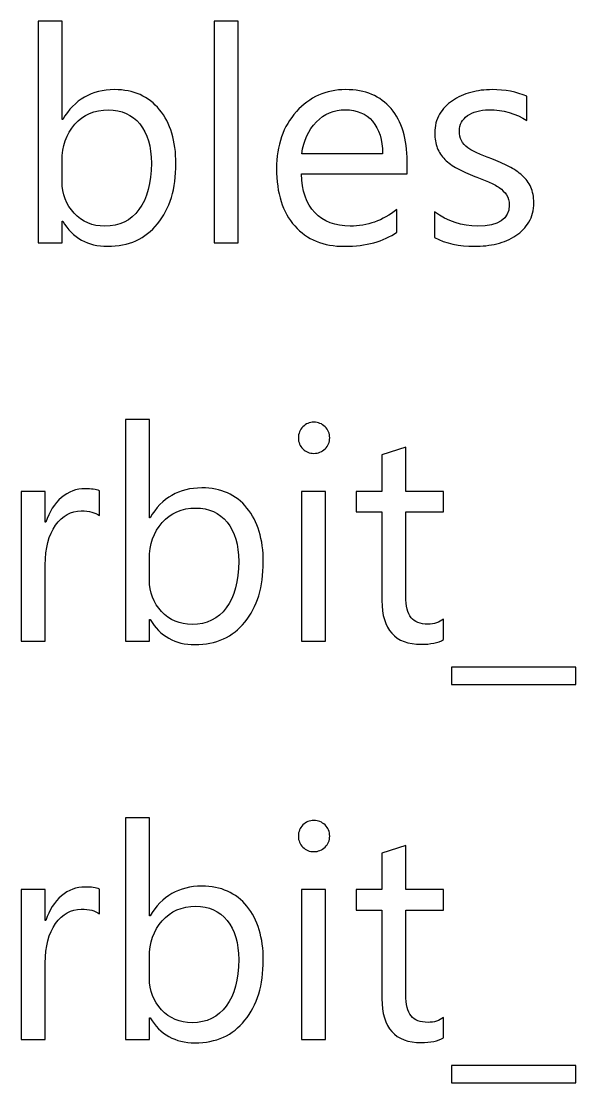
# Model space of a CAD drawing. Header units: centimetres. Extents: x -70 to 51, y -60 to 73.
# Drawn here: x 26.25 to 30.95, y -40.96 to -31.96 of the extents above; entities that cross this region are included whole.
import ezdxf

# ---------------------------------------------------------------- set-up
doc = ezdxf.new("R2010")
doc.units = ezdxf.units.CM
doc.header["$MEASUREMENT"] = 0
doc.layers.add('Layer 1', color=7, linetype='Continuous')

msp = doc.modelspace()

# ---------------------------------------------------------------- linework, layer by layer
at = {"layer": 'Layer 1'}
for points, knots in [([(26.59739, -33.65383), (26.59739, -33.65383), (26.59231, -33.65383), (26.59231, -33.65383), (26.59231, -33.65383), (26.59231, -33.65383), (26.59231, -33.83756), (26.59231, -33.83756), (26.59231, -33.83756), (26.59231, -33.83756), (26.38869, -33.83756), (26.38869, -33.83756), (26.38869, -33.83756), (26.38869, -33.83756), (26.38869, -31.95754), (26.38869, -31.95754), (26.38869, -31.95754), (26.38869, -31.95754), (26.59231, -31.95754), (26.59231, -31.95754), (26.59231, -31.95754), (26.59231, -31.95754), (26.59231, -32.79066), (26.59231, -32.79066), (26.59231, -32.79066), (26.59231, -32.79066), (26.59739, -32.79066), (26.59739, -32.79066), (26.59739, -32.79066), (26.6973, -32.62217), (26.84377, -32.53793), (27.03639, -32.53793), (27.03639, -32.53793), (27.19895, -32.53793), (27.3268, -32.59465), (27.41866, -32.70853), (27.41866, -32.70853), (27.51095, -32.82198), (27.55709, -32.97438), (27.55709, -33.16531), (27.55709, -33.16531), (27.55709, -33.37782), (27.50544, -33.548), (27.40215, -33.67585), (27.40215, -33.67585), (27.29886, -33.80327), (27.15746, -33.86719), (26.97797, -33.86719), (26.97797, -33.86719), (26.80991, -33.86719), (26.68333, -33.79607), (26.59739, -33.65383)], [0, 0, 0, 0, 0.0714286, 0.0714286, 0.0714286, 0.0714286, 0.1428571, 0.1428571, 0.1428571, 0.1428571, 0.2142857, 0.2142857, 0.2142857, 0.2142857, 0.2857143, 0.2857143, 0.2857143, 0.2857143, 0.3571429, 0.3571429, 0.3571429, 0.3571429, 0.4285714, 0.4285714, 0.4285714, 0.4285714, 0.5, 0.5, 0.5, 0.5, 0.5714286, 0.5714286, 0.5714286, 0.5714286, 0.6428571, 0.6428571, 0.6428571, 0.6428571, 0.7142857, 0.7142857, 0.7142857, 0.7142857, 0.7857143, 0.7857143, 0.7857143, 0.7857143, 0.8571429, 0.8571429, 0.8571429, 0.8571429, 1, 1, 1, 1]), ([(28.08541, -33.83756), (28.08541, -33.83756), (27.88179, -33.83756), (27.88179, -33.83756), (27.88179, -33.83756), (27.88179, -33.83756), (27.88179, -31.95754), (27.88179, -31.95754), (27.88179, -31.95754), (27.88179, -31.95754), (28.08541, -31.95754), (28.08541, -31.95754), (28.08541, -31.95754), (28.08541, -31.95754), (28.08541, -33.83756), (28.08541, -33.83756)], [0, 0, 0, 0, 0.2, 0.2, 0.2, 0.2, 0.4, 0.4, 0.4, 0.4, 0.6, 0.6, 0.6, 0.6, 1, 1, 1, 1]), ([(29.51755, -33.25336), (29.51755, -33.25336), (28.62093, -33.25336), (28.62093, -33.25336), (28.62093, -33.25336), (28.62431, -33.39475), (28.66241, -33.50397), (28.73523, -33.58102), (28.73523, -33.58102), (28.80804, -33.65764), (28.90795, -33.69617), (29.03537, -33.69617), (29.03537, -33.69617), (29.17846, -33.69617), (29.30969, -33.64918), (29.42992, -33.55477), (29.42992, -33.55477), (29.42992, -33.55477), (29.42992, -33.7457), (29.42992, -33.7457), (29.42992, -33.7457), (29.31816, -33.82698), (29.17041, -33.86719), (28.98711, -33.86719), (28.98711, -33.86719), (28.80762, -33.86719), (28.66665, -33.80962), (28.5642, -33.69447), (28.5642, -33.69447), (28.46133, -33.5789), (28.41011, -33.41677), (28.41011, -33.20764), (28.41011, -33.20764), (28.41011, -33.00994), (28.46641, -32.84908), (28.57817, -32.72462), (28.57817, -32.72462), (28.69035, -32.60016), (28.82963, -32.53793), (28.99558, -32.53793), (28.99558, -32.53793), (29.16195, -32.53793), (29.29022, -32.59169), (29.38123, -32.69922), (29.38123, -32.69922), (29.47225, -32.80632), (29.51755, -32.95576), (29.51755, -33.14668), (29.51755, -33.14668), (29.51755, -33.14668), (29.51755, -33.25336), (29.51755, -33.25336)], [0, 0, 0, 0, 0.0714286, 0.0714286, 0.0714286, 0.0714286, 0.1428571, 0.1428571, 0.1428571, 0.1428571, 0.2142857, 0.2142857, 0.2142857, 0.2142857, 0.2857143, 0.2857143, 0.2857143, 0.2857143, 0.3571429, 0.3571429, 0.3571429, 0.3571429, 0.4285714, 0.4285714, 0.4285714, 0.4285714, 0.5, 0.5, 0.5, 0.5, 0.5714286, 0.5714286, 0.5714286, 0.5714286, 0.6428571, 0.6428571, 0.6428571, 0.6428571, 0.7142857, 0.7142857, 0.7142857, 0.7142857, 0.7857143, 0.7857143, 0.7857143, 0.7857143, 0.8571429, 0.8571429, 0.8571429, 0.8571429, 1, 1, 1, 1]), ([(29.74869, -33.79184), (29.74869, -33.79184), (29.74869, -33.5734), (29.74869, -33.5734), (29.74869, -33.5734), (29.85918, -33.6551), (29.98152, -33.69617), (30.11445, -33.69617), (30.11445, -33.69617), (30.29309, -33.69617), (30.38242, -33.63648), (30.38242, -33.51752), (30.38242, -33.51752), (30.38242, -33.48365), (30.3748, -33.45487), (30.35956, -33.43158), (30.35956, -33.43158), (30.34389, -33.40788), (30.32357, -33.38713), (30.29733, -33.36893), (30.29733, -33.36893), (30.2715, -33.35073), (30.2406, -33.33422), (30.20546, -33.31982), (30.20546, -33.31982), (30.17033, -33.30543), (30.13265, -33.29019), (30.09201, -33.27453), (30.09201, -33.27453), (30.03571, -33.25209), (29.9866, -33.22965), (29.94384, -33.20679), (29.94384, -33.20679), (29.90151, -33.18436), (29.86595, -33.15853), (29.83716, -33.13017), (29.83716, -33.13017), (29.8088, -33.10138), (29.78721, -33.06921), (29.77282, -33.0328), (29.77282, -33.0328), (29.75842, -32.9964), (29.75123, -32.95364), (29.75123, -32.90496), (29.75123, -32.90496), (29.75123, -32.84527), (29.76477, -32.79277), (29.79187, -32.74663), (29.79187, -32.74663), (29.81938, -32.70091), (29.85579, -32.66239), (29.90109, -32.63148), (29.90109, -32.63148), (29.94681, -32.60058), (29.99845, -32.57687), (30.05687, -32.56121), (30.05687, -32.56121), (30.11487, -32.54555), (30.17541, -32.53793), (30.23721, -32.53793), (30.23721, -32.53793), (30.34728, -32.53793), (30.44549, -32.55698), (30.53228, -32.59465), (30.53228, -32.59465), (30.53228, -32.59465), (30.53228, -32.80082), (30.53228, -32.80082), (30.53228, -32.80082), (30.43914, -32.73943), (30.33162, -32.70895), (30.21012, -32.70895), (30.21012, -32.70895), (30.17202, -32.70895), (30.13773, -32.71319), (30.10683, -32.72208), (30.10683, -32.72208), (30.07635, -32.73054), (30.0501, -32.74282), (30.02809, -32.75848), (30.02809, -32.75848), (30.0065, -32.77415), (29.98956, -32.7932), (29.97729, -32.81479), (29.97729, -32.81479), (29.96543, -32.8368), (29.95951, -32.86093), (29.95951, -32.8876), (29.95951, -32.8876), (29.95951, -32.92062), (29.96543, -32.94814), (29.97729, -32.97057), (29.97729, -32.97057), (29.98956, -32.99301), (30.00692, -33.01291), (30.0302, -33.03026), (30.0302, -33.03026), (30.05306, -33.04762), (30.08143, -33.06328), (30.11445, -33.07725), (30.11445, -33.07725), (30.14747, -33.09122), (30.18514, -33.10646), (30.22748, -33.12297), (30.22748, -33.12297), (30.28336, -33.14456), (30.33416, -33.16658), (30.37861, -33.18944), (30.37861, -33.18944), (30.42306, -33.2123), (30.46116, -33.2377), (30.49291, -33.26648), (30.49291, -33.26648), (30.52423, -33.29485), (30.54836, -33.32787), (30.5653, -33.36512), (30.5653, -33.36512), (30.58223, -33.40237), (30.5907, -33.4464), (30.5907, -33.49762), (30.5907, -33.49762), (30.5907, -33.5607), (30.57673, -33.61531), (30.54921, -33.66145), (30.54921, -33.66145), (30.52127, -33.7076), (30.48444, -33.74612), (30.4383, -33.7766), (30.4383, -33.7766), (30.39173, -33.8075), (30.33839, -33.82994), (30.27828, -33.84518), (30.27828, -33.84518), (30.21774, -33.86), (30.15466, -33.86719), (30.0882, -33.86719), (30.0882, -33.86719), (29.95781, -33.86719), (29.84436, -33.84222), (29.74869, -33.79184)], [0, 0, 0, 0, 0.0277778, 0.0277778, 0.0277778, 0.0277778, 0.0555556, 0.0555556, 0.0555556, 0.0555556, 0.0833333, 0.0833333, 0.0833333, 0.0833333, 0.1111111, 0.1111111, 0.1111111, 0.1111111, 0.1388889, 0.1388889, 0.1388889, 0.1388889, 0.1666667, 0.1666667, 0.1666667, 0.1666667, 0.1944444, 0.1944444, 0.1944444, 0.1944444, 0.2222222, 0.2222222, 0.2222222, 0.2222222, 0.25, 0.25, 0.25, 0.25, 0.2777778, 0.2777778, 0.2777778, 0.2777778, 0.3055556, 0.3055556, 0.3055556, 0.3055556, 0.3333333, 0.3333333, 0.3333333, 0.3333333, 0.3611111, 0.3611111, 0.3611111, 0.3611111, 0.3888889, 0.3888889, 0.3888889, 0.3888889, 0.4166667, 0.4166667, 0.4166667, 0.4166667, 0.4444444, 0.4444444, 0.4444444, 0.4444444, 0.4722222, 0.4722222, 0.4722222, 0.4722222, 0.5, 0.5, 0.5, 0.5, 0.5277778, 0.5277778, 0.5277778, 0.5277778, 0.5555556, 0.5555556, 0.5555556, 0.5555556, 0.5833333, 0.5833333, 0.5833333, 0.5833333, 0.6111111, 0.6111111, 0.6111111, 0.6111111, 0.6388889, 0.6388889, 0.6388889, 0.6388889, 0.6666667, 0.6666667, 0.6666667, 0.6666667, 0.6944444, 0.6944444, 0.6944444, 0.6944444, 0.7222222, 0.7222222, 0.7222222, 0.7222222, 0.75, 0.75, 0.75, 0.75, 0.7777778, 0.7777778, 0.7777778, 0.7777778, 0.8055556, 0.8055556, 0.8055556, 0.8055556, 0.8333333, 0.8333333, 0.8333333, 0.8333333, 0.8611111, 0.8611111, 0.8611111, 0.8611111, 0.8888889, 0.8888889, 0.8888889, 0.8888889, 0.9166667, 0.9166667, 0.9166667, 0.9166667, 0.9444444, 0.9444444, 0.9444444, 0.9444444, 1, 1, 1, 1]), ([(26.59231, -33.1416), (26.59231, -33.1416), (26.59231, -33.31898), (26.59231, -33.31898), (26.59231, -33.31898), (26.59231, -33.42396), (26.62618, -33.51329), (26.69476, -33.58652), (26.69476, -33.58652), (26.76292, -33.65976), (26.84928, -33.69617), (26.95426, -33.69617), (26.95426, -33.69617), (27.07745, -33.69617), (27.17397, -33.64918), (27.24382, -33.55477), (27.24382, -33.55477), (27.31367, -33.46037), (27.34881, -33.32956), (27.34881, -33.1615), (27.34881, -33.1615), (27.34881, -33.0201), (27.31621, -32.90961), (27.2506, -32.82918), (27.2506, -32.82918), (27.1854, -32.74917), (27.09693, -32.70895), (26.98559, -32.70895), (26.98559, -32.70895), (26.86706, -32.70895), (26.77223, -32.75002), (26.70026, -32.83214), (26.70026, -32.83214), (26.6283, -32.91469), (26.59231, -33.01756), (26.59231, -33.1416)], [0, 0, 0, 0, 0.1, 0.1, 0.1, 0.1, 0.2, 0.2, 0.2, 0.2, 0.3, 0.3, 0.3, 0.3, 0.4, 0.4, 0.4, 0.4, 0.5, 0.5, 0.5, 0.5, 0.6, 0.6, 0.6, 0.6, 0.7, 0.7, 0.7, 0.7, 0.8, 0.8, 0.8, 0.8, 1, 1, 1, 1]), ([(29.30927, -33.08106), (29.30842, -32.9638), (29.28006, -32.87236), (29.2246, -32.80674), (29.2246, -32.80674), (29.16872, -32.74155), (29.09125, -32.70895), (28.99177, -32.70895), (28.99177, -32.70895), (28.89609, -32.70895), (28.81439, -32.74324), (28.7475, -32.81182), (28.7475, -32.81182), (28.68062, -32.8804), (28.63913, -32.97015), (28.62347, -33.08106), (28.62347, -33.08106), (28.62347, -33.08106), (29.30927, -33.08106), (29.30927, -33.08106)], [0, 0, 0, 0, 0.1666667, 0.1666667, 0.1666667, 0.1666667, 0.3333333, 0.3333333, 0.3333333, 0.3333333, 0.5, 0.5, 0.5, 0.5, 0.6666667, 0.6666667, 0.6666667, 0.6666667, 1, 1, 1, 1]), ([(27.3378, -37.03245), (27.3378, -37.03245), (27.33272, -37.03245), (27.33272, -37.03245), (27.33272, -37.03245), (27.33272, -37.03245), (27.33272, -37.21618), (27.33272, -37.21618), (27.33272, -37.21618), (27.33272, -37.21618), (27.1291, -37.21618), (27.1291, -37.21618), (27.1291, -37.21618), (27.1291, -37.21618), (27.1291, -35.33616), (27.1291, -35.33616), (27.1291, -35.33616), (27.1291, -35.33616), (27.33272, -35.33616), (27.33272, -35.33616), (27.33272, -35.33616), (27.33272, -35.33616), (27.33272, -36.16928), (27.33272, -36.16928), (27.33272, -36.16928), (27.33272, -36.16928), (27.3378, -36.16928), (27.3378, -36.16928), (27.3378, -36.16928), (27.43771, -36.00079), (27.58418, -35.91655), (27.7768, -35.91655), (27.7768, -35.91655), (27.93936, -35.91655), (28.06721, -35.97327), (28.15907, -36.08715), (28.15907, -36.08715), (28.25136, -36.2006), (28.2975, -36.353), (28.2975, -36.54393), (28.2975, -36.54393), (28.2975, -36.75644), (28.24585, -36.92662), (28.14256, -37.05447), (28.14256, -37.05447), (28.03927, -37.18189), (27.89787, -37.24581), (27.71838, -37.24581), (27.71838, -37.24581), (27.55032, -37.24581), (27.42374, -37.17469), (27.3378, -37.03245)], [0, 0, 0, 0, 0.0714286, 0.0714286, 0.0714286, 0.0714286, 0.1428571, 0.1428571, 0.1428571, 0.1428571, 0.2142857, 0.2142857, 0.2142857, 0.2142857, 0.2857143, 0.2857143, 0.2857143, 0.2857143, 0.3571429, 0.3571429, 0.3571429, 0.3571429, 0.4285714, 0.4285714, 0.4285714, 0.4285714, 0.5, 0.5, 0.5, 0.5, 0.5714286, 0.5714286, 0.5714286, 0.5714286, 0.6428571, 0.6428571, 0.6428571, 0.6428571, 0.7142857, 0.7142857, 0.7142857, 0.7142857, 0.7857143, 0.7857143, 0.7857143, 0.7857143, 0.8571429, 0.8571429, 0.8571429, 0.8571429, 1, 1, 1, 1]), ([(28.72634, -35.6236), (28.69036, -35.6236), (28.65903, -35.61132), (28.63363, -35.58635), (28.63363, -35.58635), (28.60781, -35.56179), (28.59511, -35.53047), (28.59511, -35.49237), (28.59511, -35.49237), (28.59511, -35.45427), (28.60781, -35.42252), (28.63363, -35.39754), (28.63363, -35.39754), (28.65903, -35.37214), (28.69036, -35.35944), (28.72634, -35.35944), (28.72634, -35.35944), (28.76359, -35.35944), (28.79534, -35.37214), (28.82159, -35.39754), (28.82159, -35.39754), (28.84741, -35.42252), (28.86054, -35.45427), (28.86054, -35.49237), (28.86054, -35.49237), (28.86054, -35.52877), (28.84741, -35.55968), (28.82159, -35.58508), (28.82159, -35.58508), (28.79534, -35.6109), (28.76359, -35.6236), (28.72634, -35.6236)], [0, 0, 0, 0, 0.1111111, 0.1111111, 0.1111111, 0.1111111, 0.2222222, 0.2222222, 0.2222222, 0.2222222, 0.3333333, 0.3333333, 0.3333333, 0.3333333, 0.4444444, 0.4444444, 0.4444444, 0.4444444, 0.5555556, 0.5555556, 0.5555556, 0.5555556, 0.6666667, 0.6666667, 0.6666667, 0.6666667, 0.7777778, 0.7777778, 0.7777778, 0.7777778, 1, 1, 1, 1]), ([(29.82658, -37.2039), (29.77874, -37.23015), (29.71524, -37.24327), (29.63693, -37.24327), (29.63693, -37.24327), (29.41425, -37.24327), (29.30334, -37.11924), (29.30334, -36.87116), (29.30334, -36.87116), (29.30334, -36.87116), (29.30334, -36.11975), (29.30334, -36.11975), (29.30334, -36.11975), (29.30334, -36.11975), (29.0849, -36.11975), (29.0849, -36.11975), (29.0849, -36.11975), (29.0849, -36.11975), (29.0849, -35.94618), (29.0849, -35.94618), (29.0849, -35.94618), (29.0849, -35.94618), (29.30334, -35.94618), (29.30334, -35.94618), (29.30334, -35.94618), (29.30334, -35.94618), (29.30334, -35.6363), (29.30334, -35.6363), (29.30334, -35.6363), (29.30334, -35.6363), (29.50654, -35.57026), (29.50654, -35.57026), (29.50654, -35.57026), (29.50654, -35.57026), (29.50654, -35.94618), (29.50654, -35.94618), (29.50654, -35.94618), (29.50654, -35.94618), (29.82658, -35.94618), (29.82658, -35.94618), (29.82658, -35.94618), (29.82658, -35.94618), (29.82658, -36.11975), (29.82658, -36.11975), (29.82658, -36.11975), (29.82658, -36.11975), (29.50654, -36.11975), (29.50654, -36.11975), (29.50654, -36.11975), (29.50654, -36.11975), (29.50654, -36.8356), (29.50654, -36.8356), (29.50654, -36.8356), (29.50654, -36.92069), (29.52093, -36.98123), (29.55014, -37.01764), (29.55014, -37.01764), (29.57893, -37.05404), (29.62677, -37.07225), (29.69408, -37.07225), (29.69408, -37.07225), (29.7453, -37.07225), (29.78933, -37.05828), (29.82658, -37.02991), (29.82658, -37.02991), (29.82658, -37.02991), (29.82658, -37.2039), (29.82658, -37.2039)], [0, 0, 0, 0, 0.0555556, 0.0555556, 0.0555556, 0.0555556, 0.1111111, 0.1111111, 0.1111111, 0.1111111, 0.1666667, 0.1666667, 0.1666667, 0.1666667, 0.2222222, 0.2222222, 0.2222222, 0.2222222, 0.2777778, 0.2777778, 0.2777778, 0.2777778, 0.3333333, 0.3333333, 0.3333333, 0.3333333, 0.3888889, 0.3888889, 0.3888889, 0.3888889, 0.4444444, 0.4444444, 0.4444444, 0.4444444, 0.5, 0.5, 0.5, 0.5, 0.5555556, 0.5555556, 0.5555556, 0.5555556, 0.6111111, 0.6111111, 0.6111111, 0.6111111, 0.6666667, 0.6666667, 0.6666667, 0.6666667, 0.7222222, 0.7222222, 0.7222222, 0.7222222, 0.7777778, 0.7777778, 0.7777778, 0.7777778, 0.8333333, 0.8333333, 0.8333333, 0.8333333, 0.8888889, 0.8888889, 0.8888889, 0.8888889, 1, 1, 1, 1]), ([(26.90855, -36.15192), (26.87299, -36.12483), (26.82176, -36.11128), (26.75488, -36.11128), (26.75488, -36.11128), (26.66767, -36.11128), (26.59528, -36.15192), (26.53686, -36.23405), (26.53686, -36.23405), (26.47886, -36.31575), (26.44965, -36.42751), (26.44965, -36.5689), (26.44965, -36.5689), (26.44965, -36.5689), (26.44965, -37.21618), (26.44965, -37.21618), (26.44965, -37.21618), (26.44965, -37.21618), (26.24603, -37.21618), (26.24603, -37.21618), (26.24603, -37.21618), (26.24603, -37.21618), (26.24603, -35.94618), (26.24603, -35.94618), (26.24603, -35.94618), (26.24603, -35.94618), (26.44965, -35.94618), (26.44965, -35.94618), (26.44965, -35.94618), (26.44965, -35.94618), (26.44965, -36.2078), (26.44965, -36.2078), (26.44965, -36.2078), (26.44965, -36.2078), (26.45473, -36.2078), (26.45473, -36.2078), (26.45473, -36.2078), (26.48352, -36.11848), (26.52755, -36.04905), (26.58724, -35.99867), (26.58724, -35.99867), (26.64693, -35.94872), (26.71339, -35.92374), (26.78705, -35.92374), (26.78705, -35.92374), (26.83997, -35.92374), (26.88018, -35.92967), (26.90855, -35.9411), (26.90855, -35.9411), (26.90855, -35.9411), (26.90855, -36.15192), (26.90855, -36.15192)], [0, 0, 0, 0, 0.0714286, 0.0714286, 0.0714286, 0.0714286, 0.1428571, 0.1428571, 0.1428571, 0.1428571, 0.2142857, 0.2142857, 0.2142857, 0.2142857, 0.2857143, 0.2857143, 0.2857143, 0.2857143, 0.3571429, 0.3571429, 0.3571429, 0.3571429, 0.4285714, 0.4285714, 0.4285714, 0.4285714, 0.5, 0.5, 0.5, 0.5, 0.5714286, 0.5714286, 0.5714286, 0.5714286, 0.6428571, 0.6428571, 0.6428571, 0.6428571, 0.7142857, 0.7142857, 0.7142857, 0.7142857, 0.7857143, 0.7857143, 0.7857143, 0.7857143, 0.8571429, 0.8571429, 0.8571429, 0.8571429, 1, 1, 1, 1]), ([(28.82582, -37.21618), (28.82582, -37.21618), (28.6222, -37.21618), (28.6222, -37.21618), (28.6222, -37.21618), (28.6222, -37.21618), (28.6222, -35.94618), (28.6222, -35.94618), (28.6222, -35.94618), (28.6222, -35.94618), (28.82582, -35.94618), (28.82582, -35.94618), (28.82582, -35.94618), (28.82582, -35.94618), (28.82582, -37.21618), (28.82582, -37.21618)], [0, 0, 0, 0, 0.2, 0.2, 0.2, 0.2, 0.4, 0.4, 0.4, 0.4, 0.6, 0.6, 0.6, 0.6, 1, 1, 1, 1]), ([(27.33272, -36.52022), (27.33272, -36.52022), (27.33272, -36.6976), (27.33272, -36.6976), (27.33272, -36.6976), (27.33272, -36.80258), (27.36659, -36.89191), (27.43517, -36.96514), (27.43517, -36.96514), (27.50333, -37.03838), (27.58969, -37.07479), (27.69467, -37.07479), (27.69467, -37.07479), (27.81786, -37.07479), (27.91438, -37.0278), (27.98423, -36.93339), (27.98423, -36.93339), (28.05408, -36.83899), (28.08922, -36.70818), (28.08922, -36.54012), (28.08922, -36.54012), (28.08922, -36.39872), (28.05662, -36.28823), (27.99101, -36.2078), (27.99101, -36.2078), (27.92581, -36.12779), (27.83734, -36.08757), (27.726, -36.08757), (27.726, -36.08757), (27.60747, -36.08757), (27.51264, -36.12864), (27.44067, -36.21076), (27.44067, -36.21076), (27.36871, -36.29331), (27.33272, -36.39618), (27.33272, -36.52022)], [0, 0, 0, 0, 0.1, 0.1, 0.1, 0.1, 0.2, 0.2, 0.2, 0.2, 0.3, 0.3, 0.3, 0.3, 0.4, 0.4, 0.4, 0.4, 0.5, 0.5, 0.5, 0.5, 0.6, 0.6, 0.6, 0.6, 0.7, 0.7, 0.7, 0.7, 0.8, 0.8, 0.8, 0.8, 1, 1, 1, 1]), ([(30.9463, -37.58448), (30.9463, -37.58448), (29.8922, -37.58448), (29.8922, -37.58448), (29.8922, -37.58448), (29.8922, -37.58448), (29.8922, -37.43674), (29.8922, -37.43674), (29.8922, -37.43674), (29.8922, -37.43674), (30.9463, -37.43674), (30.9463, -37.43674), (30.9463, -37.43674), (30.9463, -37.43674), (30.9463, -37.58448), (30.9463, -37.58448)], [0, 0, 0, 0, 0.2, 0.2, 0.2, 0.2, 0.4, 0.4, 0.4, 0.4, 0.6, 0.6, 0.6, 0.6, 1, 1, 1, 1]), ([(27.3378, -40.41107), (27.3378, -40.41107), (27.33272, -40.41107), (27.33272, -40.41107), (27.33272, -40.41107), (27.33272, -40.41107), (27.33272, -40.5948), (27.33272, -40.5948), (27.33272, -40.5948), (27.33272, -40.5948), (27.1291, -40.5948), (27.1291, -40.5948), (27.1291, -40.5948), (27.1291, -40.5948), (27.1291, -38.71478), (27.1291, -38.71478), (27.1291, -38.71478), (27.1291, -38.71478), (27.33272, -38.71478), (27.33272, -38.71478), (27.33272, -38.71478), (27.33272, -38.71478), (27.33272, -39.5479), (27.33272, -39.5479), (27.33272, -39.5479), (27.33272, -39.5479), (27.3378, -39.5479), (27.3378, -39.5479), (27.3378, -39.5479), (27.43771, -39.37941), (27.58418, -39.29517), (27.7768, -39.29517), (27.7768, -39.29517), (27.93936, -39.29517), (28.06721, -39.35189), (28.15907, -39.46577), (28.15907, -39.46577), (28.25136, -39.57922), (28.2975, -39.73162), (28.2975, -39.92255), (28.2975, -39.92255), (28.2975, -40.13506), (28.24585, -40.30524), (28.14256, -40.43309), (28.14256, -40.43309), (28.03927, -40.56051), (27.89787, -40.62443), (27.71838, -40.62443), (27.71838, -40.62443), (27.55032, -40.62443), (27.42374, -40.55331), (27.3378, -40.41107)], [0, 0, 0, 0, 0.0714286, 0.0714286, 0.0714286, 0.0714286, 0.1428571, 0.1428571, 0.1428571, 0.1428571, 0.2142857, 0.2142857, 0.2142857, 0.2142857, 0.2857143, 0.2857143, 0.2857143, 0.2857143, 0.3571429, 0.3571429, 0.3571429, 0.3571429, 0.4285714, 0.4285714, 0.4285714, 0.4285714, 0.5, 0.5, 0.5, 0.5, 0.5714286, 0.5714286, 0.5714286, 0.5714286, 0.6428571, 0.6428571, 0.6428571, 0.6428571, 0.7142857, 0.7142857, 0.7142857, 0.7142857, 0.7857143, 0.7857143, 0.7857143, 0.7857143, 0.8571429, 0.8571429, 0.8571429, 0.8571429, 1, 1, 1, 1]), ([(28.72634, -39.00222), (28.69036, -39.00222), (28.65903, -38.98994), (28.63363, -38.96497), (28.63363, -38.96497), (28.60781, -38.94041), (28.59511, -38.90909), (28.59511, -38.87099), (28.59511, -38.87099), (28.59511, -38.83289), (28.60781, -38.80114), (28.63363, -38.77616), (28.63363, -38.77616), (28.65903, -38.75076), (28.69036, -38.73806), (28.72634, -38.73806), (28.72634, -38.73806), (28.76359, -38.73806), (28.79534, -38.75076), (28.82159, -38.77616), (28.82159, -38.77616), (28.84741, -38.80114), (28.86054, -38.83289), (28.86054, -38.87099), (28.86054, -38.87099), (28.86054, -38.90739), (28.84741, -38.9383), (28.82159, -38.9637), (28.82159, -38.9637), (28.79534, -38.98952), (28.76359, -39.00222), (28.72634, -39.00222)], [0, 0, 0, 0, 0.1111111, 0.1111111, 0.1111111, 0.1111111, 0.2222222, 0.2222222, 0.2222222, 0.2222222, 0.3333333, 0.3333333, 0.3333333, 0.3333333, 0.4444444, 0.4444444, 0.4444444, 0.4444444, 0.5555556, 0.5555556, 0.5555556, 0.5555556, 0.6666667, 0.6666667, 0.6666667, 0.6666667, 0.7777778, 0.7777778, 0.7777778, 0.7777778, 1, 1, 1, 1]), ([(29.82658, -40.58252), (29.77874, -40.60877), (29.71524, -40.62189), (29.63693, -40.62189), (29.63693, -40.62189), (29.41425, -40.62189), (29.30334, -40.49786), (29.30334, -40.24978), (29.30334, -40.24978), (29.30334, -40.24978), (29.30334, -39.49837), (29.30334, -39.49837), (29.30334, -39.49837), (29.30334, -39.49837), (29.0849, -39.49837), (29.0849, -39.49837), (29.0849, -39.49837), (29.0849, -39.49837), (29.0849, -39.3248), (29.0849, -39.3248), (29.0849, -39.3248), (29.0849, -39.3248), (29.30334, -39.3248), (29.30334, -39.3248), (29.30334, -39.3248), (29.30334, -39.3248), (29.30334, -39.01492), (29.30334, -39.01492), (29.30334, -39.01492), (29.30334, -39.01492), (29.50654, -38.94888), (29.50654, -38.94888), (29.50654, -38.94888), (29.50654, -38.94888), (29.50654, -39.3248), (29.50654, -39.3248), (29.50654, -39.3248), (29.50654, -39.3248), (29.82658, -39.3248), (29.82658, -39.3248), (29.82658, -39.3248), (29.82658, -39.3248), (29.82658, -39.49837), (29.82658, -39.49837), (29.82658, -39.49837), (29.82658, -39.49837), (29.50654, -39.49837), (29.50654, -39.49837), (29.50654, -39.49837), (29.50654, -39.49837), (29.50654, -40.21422), (29.50654, -40.21422), (29.50654, -40.21422), (29.50654, -40.29931), (29.52093, -40.35985), (29.55014, -40.39626), (29.55014, -40.39626), (29.57893, -40.43266), (29.62677, -40.45087), (29.69408, -40.45087), (29.69408, -40.45087), (29.7453, -40.45087), (29.78933, -40.4369), (29.82658, -40.40853), (29.82658, -40.40853), (29.82658, -40.40853), (29.82658, -40.58252), (29.82658, -40.58252)], [0, 0, 0, 0, 0.0555556, 0.0555556, 0.0555556, 0.0555556, 0.1111111, 0.1111111, 0.1111111, 0.1111111, 0.1666667, 0.1666667, 0.1666667, 0.1666667, 0.2222222, 0.2222222, 0.2222222, 0.2222222, 0.2777778, 0.2777778, 0.2777778, 0.2777778, 0.3333333, 0.3333333, 0.3333333, 0.3333333, 0.3888889, 0.3888889, 0.3888889, 0.3888889, 0.4444444, 0.4444444, 0.4444444, 0.4444444, 0.5, 0.5, 0.5, 0.5, 0.5555556, 0.5555556, 0.5555556, 0.5555556, 0.6111111, 0.6111111, 0.6111111, 0.6111111, 0.6666667, 0.6666667, 0.6666667, 0.6666667, 0.7222222, 0.7222222, 0.7222222, 0.7222222, 0.7777778, 0.7777778, 0.7777778, 0.7777778, 0.8333333, 0.8333333, 0.8333333, 0.8333333, 0.8888889, 0.8888889, 0.8888889, 0.8888889, 1, 1, 1, 1]), ([(26.90855, -39.53054), (26.87299, -39.50345), (26.82176, -39.4899), (26.75488, -39.4899), (26.75488, -39.4899), (26.66767, -39.4899), (26.59528, -39.53054), (26.53686, -39.61267), (26.53686, -39.61267), (26.47886, -39.69437), (26.44965, -39.80613), (26.44965, -39.94752), (26.44965, -39.94752), (26.44965, -39.94752), (26.44965, -40.5948), (26.44965, -40.5948), (26.44965, -40.5948), (26.44965, -40.5948), (26.24603, -40.5948), (26.24603, -40.5948), (26.24603, -40.5948), (26.24603, -40.5948), (26.24603, -39.3248), (26.24603, -39.3248), (26.24603, -39.3248), (26.24603, -39.3248), (26.44965, -39.3248), (26.44965, -39.3248), (26.44965, -39.3248), (26.44965, -39.3248), (26.44965, -39.58642), (26.44965, -39.58642), (26.44965, -39.58642), (26.44965, -39.58642), (26.45473, -39.58642), (26.45473, -39.58642), (26.45473, -39.58642), (26.48352, -39.4971), (26.52755, -39.42767), (26.58724, -39.37729), (26.58724, -39.37729), (26.64693, -39.32734), (26.71339, -39.30236), (26.78705, -39.30236), (26.78705, -39.30236), (26.83997, -39.30236), (26.88018, -39.30829), (26.90855, -39.31972), (26.90855, -39.31972), (26.90855, -39.31972), (26.90855, -39.53054), (26.90855, -39.53054)], [0, 0, 0, 0, 0.0714286, 0.0714286, 0.0714286, 0.0714286, 0.1428571, 0.1428571, 0.1428571, 0.1428571, 0.2142857, 0.2142857, 0.2142857, 0.2142857, 0.2857143, 0.2857143, 0.2857143, 0.2857143, 0.3571429, 0.3571429, 0.3571429, 0.3571429, 0.4285714, 0.4285714, 0.4285714, 0.4285714, 0.5, 0.5, 0.5, 0.5, 0.5714286, 0.5714286, 0.5714286, 0.5714286, 0.6428571, 0.6428571, 0.6428571, 0.6428571, 0.7142857, 0.7142857, 0.7142857, 0.7142857, 0.7857143, 0.7857143, 0.7857143, 0.7857143, 0.8571429, 0.8571429, 0.8571429, 0.8571429, 1, 1, 1, 1]), ([(28.82582, -40.5948), (28.82582, -40.5948), (28.6222, -40.5948), (28.6222, -40.5948), (28.6222, -40.5948), (28.6222, -40.5948), (28.6222, -39.3248), (28.6222, -39.3248), (28.6222, -39.3248), (28.6222, -39.3248), (28.82582, -39.3248), (28.82582, -39.3248), (28.82582, -39.3248), (28.82582, -39.3248), (28.82582, -40.5948), (28.82582, -40.5948)], [0, 0, 0, 0, 0.2, 0.2, 0.2, 0.2, 0.4, 0.4, 0.4, 0.4, 0.6, 0.6, 0.6, 0.6, 1, 1, 1, 1]), ([(27.33272, -39.89884), (27.33272, -39.89884), (27.33272, -40.07622), (27.33272, -40.07622), (27.33272, -40.07622), (27.33272, -40.1812), (27.36659, -40.27053), (27.43517, -40.34376), (27.43517, -40.34376), (27.50333, -40.417), (27.58969, -40.45341), (27.69467, -40.45341), (27.69467, -40.45341), (27.81786, -40.45341), (27.91438, -40.40642), (27.98423, -40.31201), (27.98423, -40.31201), (28.05408, -40.21761), (28.08922, -40.0868), (28.08922, -39.91874), (28.08922, -39.91874), (28.08922, -39.77734), (28.05662, -39.66685), (27.99101, -39.58642), (27.99101, -39.58642), (27.92581, -39.50641), (27.83734, -39.46619), (27.726, -39.46619), (27.726, -39.46619), (27.60747, -39.46619), (27.51264, -39.50726), (27.44067, -39.58938), (27.44067, -39.58938), (27.36871, -39.67193), (27.33272, -39.7748), (27.33272, -39.89884)], [0, 0, 0, 0, 0.1, 0.1, 0.1, 0.1, 0.2, 0.2, 0.2, 0.2, 0.3, 0.3, 0.3, 0.3, 0.4, 0.4, 0.4, 0.4, 0.5, 0.5, 0.5, 0.5, 0.6, 0.6, 0.6, 0.6, 0.7, 0.7, 0.7, 0.7, 0.8, 0.8, 0.8, 0.8, 1, 1, 1, 1]), ([(30.9463, -40.9631), (30.9463, -40.9631), (29.8922, -40.9631), (29.8922, -40.9631), (29.8922, -40.9631), (29.8922, -40.9631), (29.8922, -40.81536), (29.8922, -40.81536), (29.8922, -40.81536), (29.8922, -40.81536), (30.9463, -40.81536), (30.9463, -40.81536), (30.9463, -40.81536), (30.9463, -40.81536), (30.9463, -40.9631), (30.9463, -40.9631)], [0, 0, 0, 0, 0.2, 0.2, 0.2, 0.2, 0.4, 0.4, 0.4, 0.4, 0.6, 0.6, 0.6, 0.6, 1, 1, 1, 1])]:
    msp.add_open_spline(points, degree=3, knots=knots, dxfattribs=at)

doc.saveas('drawing.dxf')
